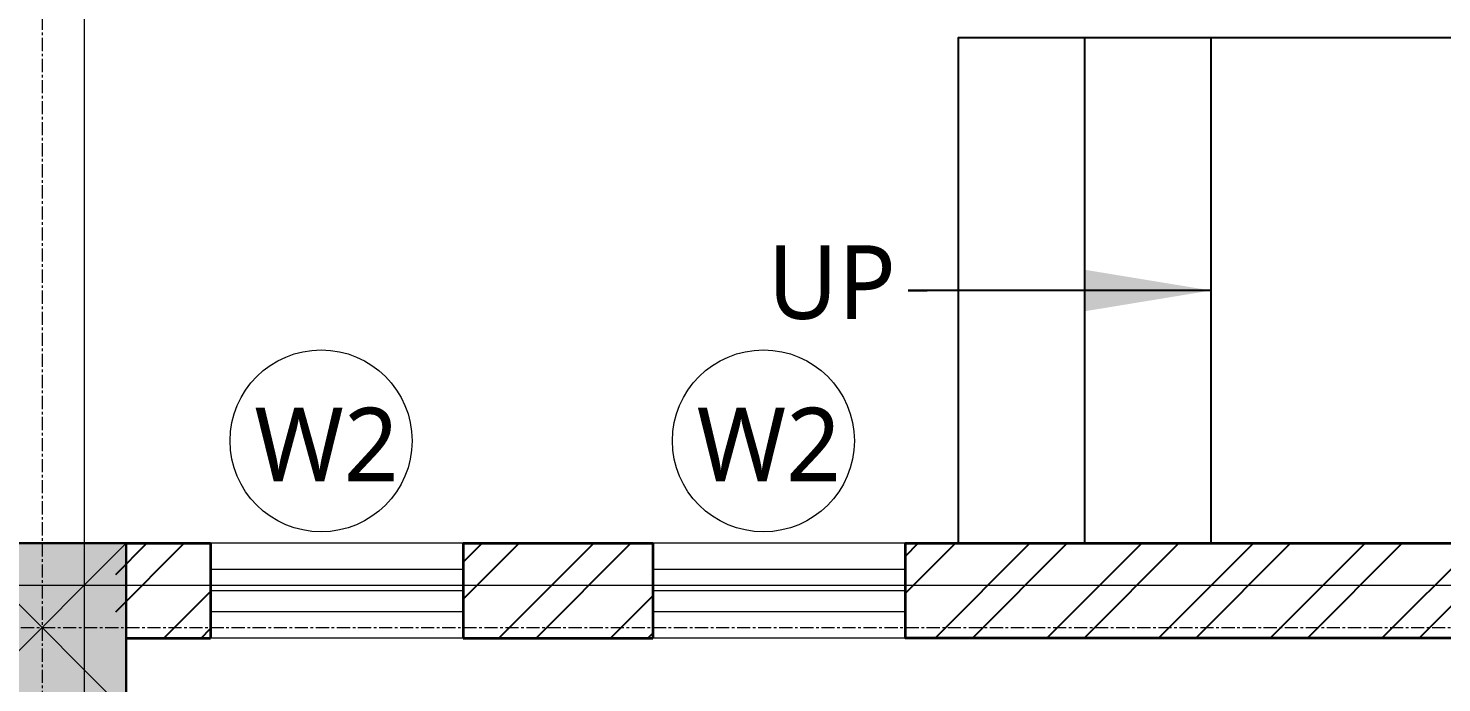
# Model space of a CAD drawing. Header units: inches. Extents: x 130993 to 274375, y -5108 to 103559.
# Drawn here: x 149087.2 to 149221.4, y 61195.5 to 61257.6 of the extents above; entities that cross this region are included whole.
import ezdxf

# ---------------------------------------------------------------- set-up
doc = ezdxf.new("R2010")
doc.units = ezdxf.units.IN
doc.header["$MEASUREMENT"] = 0
doc.header["$PDMODE"] = 2
doc.header["$PDSIZE"] = -3
doc.linetypes.add('CENTER', pattern=[2, 1.25, -0.25, 0.25, -0.25])
doc.layers.add('A-HATCH', color=7, linetype='Continuous')
doc.layers.add('Text-internal', color=7, linetype='Continuous')
for name, color, linetype, lineweight in [('A_Grid Name', 216, 'Continuous', 5), ('Center line', 252, 'CENTER', 20), ('Column', 14, 'Continuous', 30), ('Dim-external', 151, 'Continuous', 9), ('Dim-internal', 150, 'Continuous', 9), ('Door-window', 40, 'Continuous', 15), ('HATCH', 9, 'Continuous', 9), ('sill', 30, 'Continuous', 20), ('Stairs', 134, 'Continuous', 25), ('text window', 212, 'Continuous', 20), ('Wall-Section', 6, 'Continuous', 35)]:
    doc.layers.add(name, color=color, linetype=linetype, lineweight=lineweight)
doc.styles.add('int text 1in-8ft', font='trebuc.ttf', dxfattribs={"height": 7})
doc.dimstyles.new('dim 1in-8ft', dxfattribs={"dimtxt": 7, "dimasz": 2, "dimexe": 6, "dimexo": 6, "dimgap": 1, "dimtad": 1, "dimdec": 0, "dimzin": 0, "dimdsep": 46, "dimlunit": 4, "dimtxsty": 'int text 1in-8ft', "dimblk": 'DOT', "dimcen": 4, "dimdle": 6, "dimclrt": 7, "dimadec": 0, "dimazin": 0, "dimtfac": 1, "dimtdec": 0, "dimtofl": 0, "dimtmove": 0, "dimatfit": 3, "dimfxl": 6, "dimfxlon": 1, "dimtolj": 1, "dimtzin": 0, "dimarcsym": 0})

# ---------------------------------------------------------------- blocks, each defined once
blk = doc.blocks.new('BP')
at = {"layer": 'A_Grid Name'}
for p, q in [((12, 0), (12, -287.79)), ((521, -154), (0, -154))]:
    blk.add_line(p, q, dxfattribs=at)
blk = doc.blocks.new('grid')
at = {"layer": 'Center line'}
for p, q in [((1, 115), (1, -388.73)), ((-175, -151), (774, -151))]:
    blk.add_line(p, q, dxfattribs=at)
blk = doc.blocks.new('_Dot')
at = {"color": 0, "linetype": 'ByBlock', "lineweight": -2}
blk.add_line((-0.5, 0), (-1, 0), dxfattribs=at)
at = {"color": 0, "linetype": 'ByBlock', "const_width": 0.5}
blk.add_lwpolyline([(-0.25, 0, 1), (0.25, 0, 1)], format="xyb", close=True, dxfattribs=at)
blk = doc.blocks.new('*D311')
at = {"layer": 'Defpoints', "color": 0}
for p in [(149246.5, 61353.71), (149226.13, 61208.71), (149248.5, 61208.71)]:
    blk.add_point(p, dxfattribs=at)
at = {"layer": 'Dim-internal', "color": 0, "lineweight": -2}
for p, q in [((149232.13, 61353.71), (149220.13, 61353.71)), ((149226.13, 61351.71), (149226.13, 61210.71)), ((149232.13, 61208.71), (149220.13, 61208.71))]:
    blk.add_line(p, q, dxfattribs=at)
at = {"layer": 'Dim-internal', "color": 0, "lineweight": -2, "xscale": 2, "yscale": 2, "zscale": 2}
for p, rotation in [((149226.13, 61353.71), 90), ((149226.13, 61208.71), 270)]:
    blk.add_blockref('_Dot', p, dxfattribs=dict(at, rotation=rotation))
at = {"layer": 'Dim-internal', "color": 7, "insert": (149221.62, 61281.21), "char_height": 7, "attachment_point": 5, "rotation": 90, "style": 'int text 1in-8ft'}
blk.add_mtext('\\A1;12\'-1"', dxfattribs=at)
blk = doc.blocks.new('col')
at = {"layer": 'HATCH'}
h = blk.add_hatch(color=256, dxfattribs=at)
h.dxf.hatch_style = 1
h.paths.add_polyline_path([(-8, -8), (8, -8), (8, 8), (-8, 8)])
at = {"layer": 'Column'}
blk.add_lwpolyline([(-8, -8), (8, -8), (8, 8), (-8, 8)], close=True, dxfattribs=at)
at = {"layer": 'Dim-external'}
for p, q in [((-8, 8), (8, -8)), ((8, 8), (-8, -8))]:
    blk.add_line(p, q, dxfattribs=at)
blk = doc.blocks.new('gridd')
at = {"layer": 'Dim-external'}
blk.add_blockref('col', (2, -150), dxfattribs=at)

msp = doc.modelspace()

# ---------------------------------------------------------------- hatches: boundary and pattern name
at = {"layer": 'A-HATCH'}
h = msp.add_hatch(dxfattribs=at)
h.set_pattern_fill('ANSI32', color=256, scale=20)
h.set_pattern_definition([(45, (149804.6255, 61140.596), (-5.3033, 5.3033), []), (45, (149808.161, 61140.596), (-5.3033, 5.3033), [])])
h.paths.add_polyline_path([(149146.5, 61208.71), (149128.5, 61208.71), (149128.5, 61199.71), (149146.5, 61199.71)])
h.paths.add_polyline_path([(149104.5, 61208.71), (149095.5, 61208.71), (149095.5, 61199.71), (149104.5, 61199.71)])
h = msp.add_hatch(dxfattribs=at)
h.set_pattern_fill('ANSI32', color=256, scale=20)
h.set_pattern_definition([(45, (149803.6255, 61140.596), (-5.3033, 5.3033), []), (45, (149807.161, 61140.596), (-5.3033, 5.3033), [])])
h.paths.add_polyline_path([(149248.5, 61208.71), (149248.5, 61199.71), (149170.5, 61199.71), (149170.5, 61208.71)])

# ---------------------------------------------------------------- linework, layer by layer
at = {"layer": 'Door-window'}
for p, q in [((149128.5, 61206.21), (149104.5, 61206.21)), ((149170.5, 61206.21), (149146.5, 61206.21)), ((149128.5, 61204.21), (149104.5, 61204.21)), ((149170.5, 61204.21), (149146.5, 61204.21)), ((149128.5, 61202.21), (149104.5, 61202.21)), ((149170.5, 61202.21), (149146.5, 61202.21))]:
    msp.add_line(p, q, dxfattribs=at)
at = {"layer": 'sill'}
for p, q in [((149128.5, 61208.71), (149104.5, 61208.71)), ((149170.5, 61208.71), (149146.5, 61208.71)), ((149128.5, 61199.71), (149104.5, 61199.71)), ((149170.5, 61199.71), (149146.5, 61199.71))]:
    msp.add_line(p, q, dxfattribs=at)
at = {"layer": 'Stairs'}
for points in [[(149235.5, 61256.73), (149175.5, 61256.73), (149175.5, 61208.71)], [(149187.5, 61256.73), (149187.5, 61256.73), (149187.5, 61208.71)], [(149199.5, 61256.73), (149199.5, 61256.73), (149199.5, 61208.71)]]:
    msp.add_lwpolyline(points, dxfattribs=at)
at = {"layer": 'text window', "ltscale": 15}
for centre in [(149115, 61218.44), (149157, 61218.44)]:
    msp.add_circle(centre, 8.64, dxfattribs=at)
at = {"layer": 'Wall-Section'}
for p, q in [((149096.5, 61208.71), (149104.5, 61208.71)), ((149104.5, 61208.71), (149104.5, 61199.71)), ((149128.5, 61208.71), (149146.5, 61208.71)), ((149128.5, 61208.71), (149128.5, 61199.71)), ((149146.5, 61208.71), (149146.5, 61199.71)), ((149096.5, 61199.71), (149104.5, 61199.71)), ((149128.5, 61199.71), (149146.5, 61199.71))]:
    msp.add_line(p, q, dxfattribs=at)
msp.add_lwpolyline([(149246.5, 61199.71), (149170.5, 61199.71), (149170.5, 61208.71), (149246.5, 61208.71)], dxfattribs=at)

# ---------------------------------------------------------------- block references
at = {"layer": 'A_Grid Name'}
msp.add_blockref('BP', (149080.5, 61358.71), dxfattribs=at)
at = {"layer": 'Column'}
for name, p in [('grid', (149087.5, 61351.71)), ('gridd', (149086.5, 61350.71))]:
    msp.add_blockref(name, p, dxfattribs=at)

# ---------------------------------------------------------------- texts
at = {"layer": 'text window', "ltscale": 15, "char_height": 7, "attachment_point": 1, "style": 'int text 1in-8ft'}
for insert in [(149106.91, 61221.59), (149148.91, 61221.59)]:
    msp.add_mtext_dynamic_manual_height_columns('\\pi1.7616;W2', width=16.2552, gutter_width=1, heights=[0], dxfattribs=dict(at, insert=insert))
at = {"layer": 'Text-internal', "insert": (149157.41, 61237.02), "char_height": 7, "width": 14.8844, "attachment_point": 1, "style": 'int text 1in-8ft'}
msp.add_mtext('{\\C0;UP}', dxfattribs=at)

# ---------------------------------------------------------------- dimensions: what is measured, and where the dimension line sits
at = {"layer": 'Dim-internal'}
dim = msp.add_linear_dim(base=(149226.13, 61208.71), p1=(149246.5, 61353.71), p2=(149248.5, 61208.71), angle=90, dimstyle='dim 1in-8ft', dxfattribs=at)
dim.commit()
dim.dimension.update_dxf_attribs({"geometry": '*D311', "text_midpoint": (149221.62, 61281.21)})

# ---------------------------------------------------------------- leaders
at = {"layer": 'HATCH'}
msp.add_leader([(149199.5, 61232.72), (149170.75, 61232.72), (149172.55, 61232.72)], dimstyle='dim 1in-8ft', override={"dimasz": 12, "dimgap": 1, "dimtad": 0}, dxfattribs=at)

doc.saveas('drawing.dxf')
